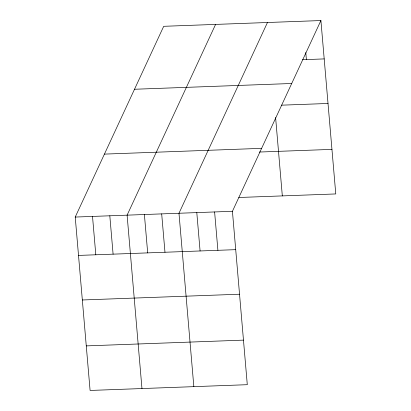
<?xml version="1.0" encoding="UTF-8"?>
<svg xmlns="http://www.w3.org/2000/svg" width="411" height="411" viewBox="0 0 411 411"><rect width="100%" height="100%" fill="white"/><g stroke="black" fill="none" stroke-linecap="round" stroke-linejoin="round"><path stroke-width="0.62" d="M320.909 20.55L232.426 211.295L247.294 384.691L90.091 390.45L75.228 217.059L163.706 26.309L320.909 20.55L335.772 193.941L238.776 197.496M215.585 24.408L127.102 215.159L141.97 388.549M267.458 22.507L178.98 213.258L193.843 386.648M302.563 59.708L324.197 58.912M134.51 89.259L291.707 83.495M281.571 105.175L328.019 103.474M104.425 154.11L261.627 148.35M259.29 152.044L331.954 149.383M75.228 217.059L232.426 211.295M78.516 255.421L235.714 249.657M82.334 299.979L239.536 294.219M86.269 345.892L243.471 340.128M305.779 52.531L306.38 59.564M275.606 117.546L282.326 195.903M214.609 211.948L217.902 250.314M196.797 212.6L200.085 250.967M161.687 213.89L164.975 252.251M144.395 214.521L147.683 252.883M109.809 215.79L113.097 254.152M92.516 216.422L95.809 254.789"/></g></svg>
